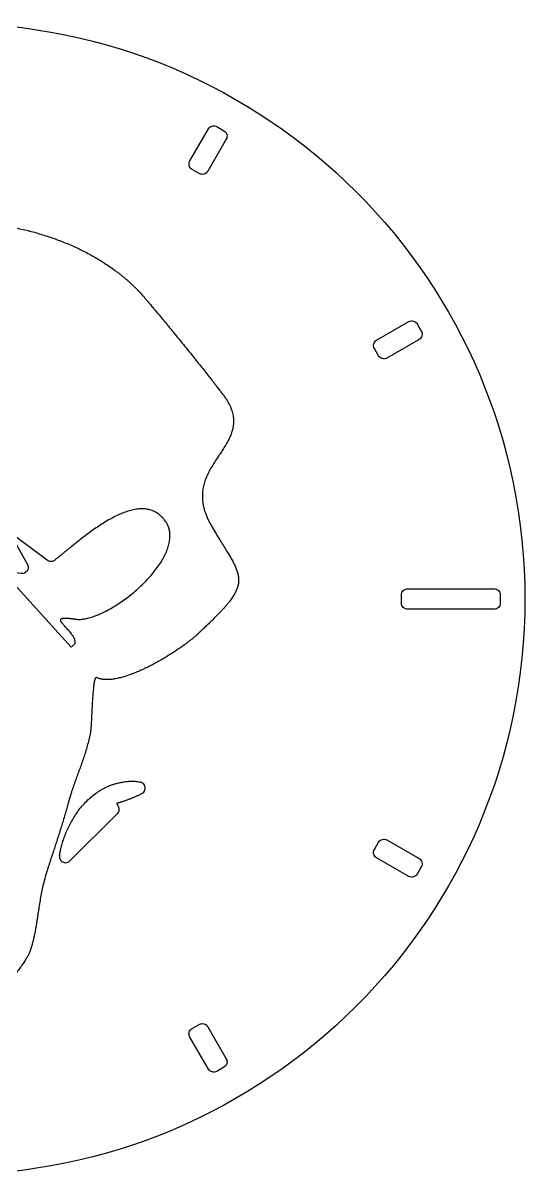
# Model space of a CAD drawing. Header units: millimetres. Extents: x -140 to 140, y -140 to 140.
# Drawn here: x 18.1 to 140, y -140 to 140 of the extents above; entities that cross this region are included whole.
import ezdxf

# ---------------------------------------------------------------- set-up
doc = ezdxf.new("R2010")
doc.units = ezdxf.units.MM

msp = doc.modelspace()

# ---------------------------------------------------------------- linework, layer by layer
for points in [[(66.87, 113.82, -0.414214), (67.42, 111.77), (62.92, 103.97, -0.414214), (60.87, 103.42), (59.13, 104.42, -0.414214), (58.58, 106.47), (63.08, 114.27, -0.414214), (65.13, 114.82)], [(114.82, 65.13, -0.414214), (114.27, 63.08), (106.47, 58.58, -0.414214), (104.42, 59.13), (103.42, 60.87, -0.414214), (103.97, 62.92), (111.77, 67.42, -0.414214), (113.82, 66.87)], [(111.5, -2.5, -0.414214), (110, -1), (110, 1, -0.414214), (111.5, 2.5), (132.5, 2.5, -0.414214), (134, 1), (134, -1, -0.414214), (132.5, -2.5)], [(103.97, -62.92, -0.414214), (103.42, -60.87), (104.42, -59.13, -0.414214), (106.47, -58.58), (114.27, -63.08, -0.414214), (114.82, -65.13), (113.82, -66.87, -0.414214), (111.77, -67.42)], [(60.87, -103.42, -0.414214), (62.92, -103.97), (67.42, -111.77, -0.414214), (66.87, -113.82), (65.13, -114.82, -0.414214), (63.08, -114.27), (58.58, -106.47, -0.414214), (59.13, -104.42)]]:
    msp.add_lwpolyline(points, format="xyb", close=True)
for points in [[(23.95, 9.46), (14.79, 16.25), (19.12, 8.37, -0.616612), (17.6, 6.16), (15.62, 6.43), (14.38, 5.29), (29.75, -11.69), (30.69, -10.84)], [(40.87, -49.67), (41.23, -50.62, -0.296285), (40.89, -52.22), (29.46, -63.65)]]:
    msp.add_lwpolyline(points, format="xyb")
msp.add_circle((0, 0), 140)
for points, knots in [([(-23.14, 87.78), (-22.22, 88.12), (-20.36, 88.78), (-17.49, 89.61), (-14.54, 90.31), (-11.51, 90.88), (-8.41, 91.32), (-5.27, 91.63), (-2.07, 91.81), (1.15, 91.85), (4.39, 91.76), (7.63, 91.53), (10.87, 91.17), (14.1, 90.67), (17.29, 90.03), (20.45, 89.26), (23.55, 88.34), (26.59, 87.29), (29.07, 86.29), (31, 85.43), (32.43, 84.74), (33.83, 84.02), (35.2, 83.26), (36.55, 82.47), (37.87, 81.65), (39.16, 80.78), (40.2, 80.03), (41.02, 79.41), (41.63, 78.94), (42.23, 78.46), (42.82, 77.97), (43.4, 77.47), (43.87, 77.05), (44.25, 76.7), (44.53, 76.44), (44.8, 76.18), (45.08, 75.92), (45.35, 75.65), (45.62, 75.38), (45.84, 75.15), (46.02, 74.97), (46.15, 74.83), (46.28, 74.7), (46.41, 74.56), (46.52, 74.44), (46.6, 74.35), (46.67, 74.28), (46.73, 74.21), (46.8, 74.14), (46.86, 74.07), (46.91, 74.01), (46.96, 73.96), (46.99, 73.93), (47.02, 73.89), (47.05, 73.86), (47.08, 73.83), (47.1, 73.81), (47.12, 73.79), (47.13, 73.77), (47.14, 73.76), (47.15, 73.75), (47.15, 73.74), (47.16, 73.74), (47.17, 73.73), (47.17, 73.73), (47.17, 73.72), (47.17, 73.72), (47.18, 73.72), (47.18, 73.72), (47.18, 73.72), (47.18, 73.72), (47.18, 73.72)], [-7.561622, -7.561622, -7.561622, -7.561622, -7.268916, -6.97054, -6.666881, -6.358397, -6.045606, -5.729066, -5.409366, -5.087115, -4.762931, -4.437429, -4.111219, -3.784889, -3.458999, -3.13407, -2.810576, -2.488927, -2.169462, -2.010617, -1.852403, -1.694836, -1.537923, -1.381665, -1.226051, -1.071064, -0.916677, -0.839695, -0.762847, -0.686127, -0.609529, -0.533044, -0.456664, -0.41851, -0.380378, -0.342268, -0.304178, -0.266106, -0.228052, -0.190013, -0.171, -0.151989, -0.132981, -0.113977, -0.094975, -0.085475, -0.075976, -0.066477, -0.056979, -0.047481, -0.037984, -0.033235, -0.028487, -0.023739, -0.018991, -0.014243, -0.011869, -0.009495, -0.007121, -0.005934, -0.004747, -0.00356, -0.002373, -0.00178, -0.001186, -0.00089, -0.000593, -0.000296, -0.000148, -0.000074, 0, 0, 0, 0]), ([(47.18, 73.72), (47.24, 73.64), (47.39, 73.48), (47.71, 73.1), (48.19, 72.54), (48.85, 71.76), (49.61, 70.86), (50.46, 69.84), (51.73, 68.31), (53.45, 66.21), (55.62, 63.56), (57.48, 61.26), (58.99, 59.4), (60.09, 58.02), (61.17, 56.67), (62.21, 55.37), (63.19, 54.13), (63.97, 53.14), (64.56, 52.39), (64.97, 51.86), (65.36, 51.35), (65.73, 50.88), (66.07, 50.43), (66.38, 50.02), (66.62, 49.69), (66.8, 49.44), (66.93, 49.27), (67.04, 49.11), (67.15, 48.96), (67.25, 48.82), (67.33, 48.71), (67.39, 48.62), (67.43, 48.56), (67.47, 48.51), (67.5, 48.45), (67.53, 48.41), (67.55, 48.37), (67.57, 48.35), (67.59, 48.33), (67.6, 48.31), (67.61, 48.29), (67.61, 48.28), (67.62, 48.27), (67.62, 48.27), (67.62, 48.27), (67.63, 48.26), (67.63, 48.26), (67.63, 48.26), (67.63, 48.26)], [-3.266168, -3.266168, -3.266168, -3.266168, -3.236374, -3.201397, -3.116818, -3.014281, -2.89564, -2.762753, -2.617475, -2.297174, -1.949591, -1.589583, -1.409561, -1.232004, -1.058767, -0.891707, -0.73268, -0.583542, -0.513261, -0.446147, -0.382432, -0.322348, -0.266125, -0.213996, -0.166189, -0.143979, -0.122936, -0.103089, -0.084466, -0.067095, -0.051004, -0.043448, -0.036223, -0.029331, -0.022777, -0.016563, -0.013585, -0.010694, -0.007889, -0.005172, -0.003846, -0.002542, -0.001898, -0.00126, -0.000627, -0.000313, -0.000156, 0, 0, 0, 0]), ([(67.63, 48.26), (67.89, 47.8), (68.27, 47.13), (68.65, 46.19), (68.87, 45.53), (69.03, 44.88), (69.14, 44.25), (69.2, 43.63), (69.21, 43.02), (69.17, 42.43), (69.09, 41.84), (68.97, 41.26), (68.76, 40.5), (68.42, 39.57), (67.9, 38.48), (67.29, 37.4), (66.62, 36.33), (65.92, 35.27), (65.19, 34.19), (64.48, 33.1), (63.79, 31.98), (63.15, 30.84), (62.6, 29.65), (62.21, 28.62), (61.97, 27.78), (61.82, 27.12), (61.71, 26.46), (61.64, 25.78), (61.61, 25.08), (61.63, 24.36), (61.7, 23.62), (61.79, 23), (61.9, 22.49), (61.99, 22.1), (62.1, 21.7), (62.22, 21.3), (62.36, 20.89), (62.51, 20.48), (62.65, 20.13), (62.77, 19.85), (62.86, 19.64), (62.96, 19.42), (63.06, 19.21), (63.15, 19.03), (63.23, 18.88), (63.28, 18.77), (63.34, 18.66), (63.4, 18.55), (63.45, 18.46), (63.49, 18.38), (63.52, 18.33), (63.55, 18.27), (63.58, 18.22), (63.61, 18.16), (63.63, 18.11), (63.66, 18.08), (63.67, 18.05), (63.69, 18.02), (63.7, 18), (63.71, 17.98), (63.72, 17.96), (63.73, 17.95), (63.74, 17.94), (63.74, 17.92), (63.75, 17.91), (63.75, 17.91), (63.76, 17.9), (63.76, 17.89), (63.76, 17.89), (63.76, 17.89), (63.77, 17.88), (63.77, 17.88), (63.77, 17.88), (63.77, 17.88), (63.77, 17.88), (63.77, 17.88), (63.77, 17.88)], [-3.291845, -3.291845, -3.291845, -3.291845, -3.133011, -3.059963, -2.990465, -2.92397, -2.85994, -2.797854, -2.737221, -2.677591, -2.618562, -2.559787, -2.500978, -2.382437, -2.261684, -2.138249, -2.012201, -1.883959, -1.754136, -1.623396, -1.492327, -1.361308, -1.230377, -1.099098, -1.033004, -0.966373, -0.898967, -0.830498, -0.760638, -0.689019, -0.615237, -0.53886, -0.499553, -0.459426, -0.41842, -0.376476, -0.333535, -0.289536, -0.24442, -0.221424, -0.198126, -0.174519, -0.150596, -0.126349, -0.114102, -0.101771, -0.089355, -0.076854, -0.064266, -0.05794, -0.051591, -0.045221, -0.038828, -0.032413, -0.025976, -0.022748, -0.019516, -0.016277, -0.013033, -0.011409, -0.009783, -0.008156, -0.006528, -0.004898, -0.004083, -0.003267, -0.00245, -0.001634, -0.001226, -0.000817, -0.000613, -0.000408, -0.000204, -0.000102, -0.000052, 0, 0, 0, 0]), ([(53.09, 18.25), (52.82, 18.66), (52.42, 19.27), (51.78, 19.96), (51.3, 20.4), (50.79, 20.78), (50.27, 21.11), (49.73, 21.37), (49.17, 21.58), (48.6, 21.74), (47.81, 21.89), (46.78, 21.94), (45.52, 21.83), (44.22, 21.56), (42.9, 21.14), (41.55, 20.6), (40.2, 19.95), (38.83, 19.21), (37.47, 18.38), (36.12, 17.5), (34.79, 16.57), (33.48, 15.61), (32.21, 14.63), (30.97, 13.66), (29.98, 12.86), (29.2, 12.24), (28.65, 11.79), (28.11, 11.35), (27.58, 10.92), (27.08, 10.51), (26.67, 10.18), (26.35, 9.93), (26.12, 9.75), (25.92, 9.6), (25.8, 9.51), (25.76, 9.47)], [0, 0, 0, 0, 0.147896, 0.216287, 0.281707, 0.344749, 0.40601, 0.466065, 0.525462, 0.584699, 0.64422, 0.76546, 0.891519, 1.023638, 1.162265, 1.307251, 1.458015, 1.613668, 1.7731, 1.935043, 2.098113, 2.260843, 2.4217, 2.579109, 2.731459, 2.805227, 2.877118, 2.946925, 3.014441, 3.079463, 3.141784, 3.171869, 3.201202, 3.22976, 3.246228, 3.246228, 3.246228, 3.246228]), ([(30.87, -4.9), (31.03, -4.92), (31.34, -4.96), (31.84, -4.96), (32.37, -4.93), (32.92, -4.86), (33.49, -4.75), (34.09, -4.61), (34.71, -4.43), (35.34, -4.21), (35.99, -3.97), (36.89, -3.59), (38.04, -3.04), (39.44, -2.28), (40.85, -1.42), (42.27, -0.47), (43.67, 0.57), (45.04, 1.68), (46.37, 2.85), (47.64, 4.07), (48.83, 5.33), (49.93, 6.63), (50.92, 7.96), (51.8, 9.29), (52.42, 10.42), (52.83, 11.33), (53.1, 12), (53.32, 12.66), (53.51, 13.32), (53.64, 13.97), (53.71, 14.51), (53.74, 14.94), (53.75, 15.25), (53.75, 15.57), (53.73, 15.88), (53.7, 16.19), (53.67, 16.44), (53.63, 16.64), (53.6, 16.8), (53.57, 16.94), (53.53, 17.09), (53.49, 17.24), (53.44, 17.39), (53.4, 17.51), (53.37, 17.61), (53.34, 17.68), (53.31, 17.75), (53.28, 17.83), (53.26, 17.9), (53.23, 17.96), (53.21, 18), (53.19, 18.04), (53.18, 18.08), (53.16, 18.11), (53.15, 18.13), (53.14, 18.15), (53.14, 18.16), (53.13, 18.18), (53.12, 18.2), (53.11, 18.21), (53.11, 18.22), (53.11, 18.22), (53.1, 18.23), (53.1, 18.23), (53.1, 18.24), (53.1, 18.24), (53.1, 18.25), (53.09, 18.25), (53.09, 18.25), (53.09, 18.25), (53.09, 18.25), (53.09, 18.25), (53.09, 18.25), (53.09, 18.25), (53.09, 18.25)], [0, 0, 0, 0, 0.046925, 0.096574, 0.149103, 0.204587, 0.263039, 0.324425, 0.388672, 0.455681, 0.52533, 0.597481, 0.748656, 0.907904, 1.073798, 1.244853, 1.419552, 1.596372, 1.773798, 1.950348, 2.124593, 2.29518, 2.460873, 2.620596, 2.773502, 2.847241, 2.919116, 2.989136, 3.05735, 3.123851, 3.188789, 3.220741, 3.252386, 3.283761, 3.314906, 3.345867, 3.376695, 3.392076, 3.407445, 3.422809, 3.438175, 3.453552, 3.468948, 3.484371, 3.492095, 3.49983, 3.507575, 3.515333, 3.523104, 3.53089, 3.534789, 3.538692, 3.542599, 3.54651, 3.548468, 3.550426, 3.552386, 3.554347, 3.556309, 3.557291, 3.558272, 3.559255, 3.559746, 3.560237, 3.560728, 3.56122, 3.561466, 3.561711, 3.561834, 3.561957, 3.56208, 3.562139, 3.562164, 3.562203, 3.562203, 3.562203, 3.562203]), ([(63.77, 17.88), (64.08, 17.34), (64.69, 16.29), (65.6, 14.8), (66.44, 13.43), (67.22, 12.17), (67.93, 11.01), (68.57, 9.94), (69.12, 8.94), (69.59, 7.99), (69.96, 7.1), (70.23, 6.24), (70.37, 5.53), (70.43, 4.98), (70.44, 4.57), (70.42, 4.16), (70.37, 3.74), (70.29, 3.33), (70.14, 2.76), (69.87, 2.03), (69.4, 1.13), (68.92, 0.36), (68.46, -0.28), (68.07, -0.79), (67.64, -1.31), (67.18, -1.86), (66.67, -2.43), (66.12, -3.02), (65.54, -3.64), (64.91, -4.28), (64.36, -4.84), (63.89, -5.29), (63.53, -5.64), (63.16, -6), (62.77, -6.37), (62.38, -6.75), (62.04, -7.07), (61.77, -7.33), (61.56, -7.53), (61.34, -7.73), (61.16, -7.89), (61.02, -8.03), (60.91, -8.13), (60.8, -8.23), (60.69, -8.34), (60.59, -8.43), (60.52, -8.49), (60.46, -8.55), (60.41, -8.59), (60.38, -8.63), (60.35, -8.65), (60.32, -8.68), (60.3, -8.7), (60.28, -8.72), (60.26, -8.73), (60.25, -8.74), (60.25, -8.74), (60.24, -8.75), (60.24, -8.75), (60.23, -8.76), (60.23, -8.76), (60.23, -8.76)], [-3.217698, -3.217698, -3.217698, -3.217698, -3.029426, -2.855386, -2.694815, -2.546974, -2.411128, -2.28652, -2.172325, -2.06759, -1.971154, -1.881546, -1.796894, -1.755691, -1.714815, -1.673912, -1.632613, -1.590542, -1.547324, -1.456039, -1.355972, -1.244698, -1.184179, -1.120091, -1.052208, -0.980318, -0.90422, -0.823721, -0.738635, -0.648782, -0.553987, -0.504683, -0.454079, -0.402155, -0.34889, -0.294264, -0.238256, -0.209727, -0.180845, -0.151608, -0.122013, -0.10708, -0.092057, -0.076943, -0.061737, -0.046441, -0.038758, -0.031053, -0.023324, -0.019451, -0.015572, -0.011688, -0.007798, -0.00585, -0.003901, -0.002927, -0.001951, -0.000976, -0.000488, -0.000244, 0, 0, 0, 0]), ([(23.95, 9.46), (24.11, 9.34), (24.29, 9.26), (24.67, 9.16), (24.86, 9.15), (25.18, 9.2), (25.31, 9.23), (25.55, 9.33), (25.66, 9.4), (25.76, 9.47)], [0, 0, 0, 0, 0.0585967, 0.0585967, 0.1171933, 0.1171933, 0.1558818, 0.1558818, 0.1945703, 0.1945703, 0.1945703, 0.1945703]), ([(30.69, -10.84), (30.7, -10.78), (30.72, -10.65), (30.72, -10.39), (30.67, -10.06), (30.54, -9.65), (30.37, -9.32), (30.2, -9.02), (30.02, -8.75), (29.77, -8.41), (29.48, -8.05), (29.15, -7.66), (28.8, -7.28), (28.47, -6.92), (28.15, -6.57), (27.91, -6.29), (27.73, -6.07), (27.61, -5.92), (27.5, -5.78), (27.42, -5.65), (27.35, -5.54), (27.31, -5.46), (27.27, -5.37), (27.23, -5.27), (27.21, -5.17), (27.22, -5.07), (27.24, -4.97), (27.3, -4.89), (27.38, -4.82), (27.49, -4.76), (27.62, -4.71), (27.79, -4.68), (27.98, -4.65), (28.22, -4.64), (28.48, -4.63), (28.72, -4.64), (28.94, -4.66), (29.11, -4.67), (29.3, -4.69), (29.49, -4.71), (29.69, -4.73), (29.87, -4.75), (30.02, -4.77), (30.13, -4.78), (30.25, -4.8), (30.35, -4.82), (30.43, -4.83), (30.49, -4.84), (30.55, -4.85), (30.6, -4.85), (30.64, -4.86), (30.68, -4.87), (30.71, -4.87), (30.74, -4.88), (30.77, -4.88), (30.79, -4.88), (30.8, -4.89), (30.82, -4.89), (30.83, -4.89), (30.84, -4.89), (30.85, -4.89), (30.85, -4.89), (30.86, -4.89), (30.86, -4.89), (30.86, -4.9), (30.87, -4.9), (30.87, -4.9), (30.87, -4.9), (30.87, -4.9), (30.87, -4.9)], [0, 0, 0, 0, 0.019224, 0.038551, 0.078327, 0.120541, 0.165557, 0.189082, 0.225473, 0.26296, 0.314088, 0.365735, 0.416962, 0.466785, 0.514197, 0.558202, 0.578627, 0.597849, 0.615766, 0.632293, 0.643736, 0.654348, 0.66096, 0.673104, 0.683931, 0.693728, 0.702993, 0.712427, 0.722811, 0.734848, 0.749087, 0.765947, 0.785751, 0.808768, 0.835227, 0.865334, 0.881816, 0.899281, 0.91775, 0.937245, 0.957789, 0.979401, 0.990614, 1.002103, 1.013869, 1.025915, 1.032044, 1.038244, 1.044515, 1.050858, 1.054056, 1.057272, 1.060507, 1.063759, 1.06703, 1.068672, 1.070319, 1.07197, 1.072797, 1.073626, 1.074455, 1.075286, 1.075702, 1.076118, 1.076326, 1.076534, 1.076743, 1.076847, 1.076951, 1.076951, 1.076951, 1.076951]), ([(60.23, -8.76), (60.03, -8.94), (59.61, -9.32), (59.05, -9.78), (58.48, -10.23), (57.94, -10.65), (57.21, -11.19), (56.35, -11.8), (55.35, -12.48), (54.31, -13.17), (53.21, -13.86), (52.08, -14.54), (50.91, -15.21), (49.72, -15.86), (48.52, -16.48), (47.31, -17.06), (46.11, -17.6), (44.91, -18.1), (43.73, -18.53), (42.58, -18.9), (41.64, -19.16), (40.9, -19.32), (40.37, -19.42), (39.85, -19.5), (39.34, -19.56), (38.85, -19.59), (38.44, -19.6), (38.13, -19.59), (37.9, -19.58), (37.68, -19.56), (37.46, -19.54), (37.25, -19.51), (37.04, -19.47), (36.87, -19.43), (36.73, -19.4), (36.63, -19.37), (36.53, -19.34), (36.44, -19.31), (36.36, -19.28), (36.29, -19.26), (36.25, -19.24), (36.2, -19.22), (36.16, -19.21), (36.11, -19.19), (36.07, -19.17), (36.04, -19.16), (36.02, -19.15), (36, -19.14), (35.97, -19.13), (35.96, -19.12), (35.94, -19.11), (35.93, -19.11), (35.92, -19.1), (35.91, -19.1), (35.91, -19.1), (35.9, -19.09), (35.9, -19.09), (35.89, -19.09), (35.89, -19.09), (35.89, -19.09), (35.89, -19.09), (35.89, -19.09), (35.89, -19.09), (35.89, -19.09), (35.89, -19.09), (35.89, -19.09)], [-2.732319, -2.732319, -2.732319, -2.732319, -2.652142, -2.561834, -2.513192, -2.436231, -2.354853, -2.24023, -2.119559, -1.993872, -1.864196, -1.731553, -1.596958, -1.461415, -1.325913, -1.191425, -1.058897, -0.929244, -0.803341, -0.682001, -0.565963, -0.510126, -0.455838, -0.403151, -0.352104, -0.30272, -0.255001, -0.231758, -0.20892, -0.186481, -0.16443, -0.142756, -0.121444, -0.100478, -0.090117, -0.079835, -0.069628, -0.059494, -0.049429, -0.044421, -0.039428, -0.034452, -0.02949, -0.024542, -0.019608, -0.017146, -0.014687, -0.012232, -0.00978, -0.00733, -0.006107, -0.004884, -0.003662, -0.003051, -0.002441, -0.00183, -0.00122, -0.000915, -0.00061, -0.000457, -0.000305, -0.000152, -0.000077, -0.000041, 0, 0, 0, 0]), ([(35.89, -19.09), (35.88, -19.08), (35.86, -19.07), (35.82, -19.07), (35.79, -19.07), (35.76, -19.09), (35.74, -19.11), (35.71, -19.13), (35.68, -19.17), (35.64, -19.22), (35.6, -19.31), (35.55, -19.44), (35.5, -19.59), (35.46, -19.73), (35.42, -19.93), (35.36, -20.23), (35.28, -20.68), (35.21, -21.24), (35.14, -21.86), (35.07, -22.53), (35.02, -23.23), (34.96, -23.97), (34.91, -24.73), (34.87, -25.5), (34.82, -26.27), (34.78, -27.03), (34.74, -27.78), (34.71, -28.49), (34.67, -29.17), (34.65, -29.71), (34.63, -30.12), (34.61, -30.4), (34.59, -30.67), (34.58, -30.91), (34.56, -31.14), (34.55, -31.32), (34.54, -31.45), (34.53, -31.54), (34.52, -31.63), (34.51, -31.71), (34.51, -31.77), (34.5, -31.82), (34.5, -31.85), (34.49, -31.88), (34.49, -31.91), (34.49, -31.93), (34.49, -31.94), (34.48, -31.95), (34.48, -31.95), (34.48, -31.96), (34.48, -31.96), (34.48, -31.97), (34.48, -31.97), (34.48, -31.97)], [-1.313482, -1.313482, -1.313482, -1.313482, -1.310224, -1.307198, -1.304212, -1.301081, -1.297649, -1.293808, -1.289488, -1.284645, -1.273309, -1.259714, -1.243876, -1.225854, -1.216048, -1.1836, -1.133738, -1.077138, -1.014712, -0.947394, -0.876126, -0.80186, -0.725551, -0.648156, -0.570635, -0.493948, -0.419058, -0.346927, -0.278518, -0.214792, -0.184987, -0.156713, -0.130091, -0.105241, -0.082282, -0.061334, -0.051651, -0.042515, -0.03394, -0.025942, -0.018535, -0.015058, -0.011733, -0.008564, -0.00555, -0.004103, -0.002695, -0.002006, -0.001328, -0.000659, -0.000328, -0.000164, 0, 0, 0, 0]), ([(34.48, -31.97), (34.39, -32.48), (34.21, -33.49), (33.86, -34.99), (33.46, -36.45), (33.01, -37.89), (32.53, -39.32), (32.03, -40.73), (31.6, -41.91), (31.25, -42.85), (30.99, -43.56), (30.73, -44.28), (30.48, -44.99), (30.23, -45.72), (30.02, -46.32), (29.86, -46.81), (29.74, -47.18), (29.63, -47.55), (29.53, -47.86), (29.45, -48.11), (29.4, -48.29), (29.34, -48.48), (29.29, -48.67), (29.24, -48.83), (29.21, -48.95), (29.18, -49.05), (29.16, -49.13), (29.14, -49.19), (29.13, -49.24), (29.11, -49.29), (29.1, -49.33), (29.1, -49.36), (29.09, -49.38), (29.09, -49.39), (29.08, -49.4), (29.08, -49.41), (29.08, -49.42), (29.08, -49.43), (29.08, -49.43), (29.08, -49.43)], [-1.830149, -1.830149, -1.830149, -1.830149, -1.674575, -1.521323, -1.369662, -1.218985, -1.068792, -0.918667, -0.768252, -0.692834, -0.617222, -0.541375, -0.465252, -0.38881, -0.312, -0.273442, -0.234772, -0.195984, -0.157071, -0.137565, -0.118024, -0.098448, -0.078836, -0.059186, -0.049346, -0.039497, -0.029638, -0.024705, -0.019769, -0.014831, -0.00989, -0.007418, -0.004946, -0.00371, -0.002473, -0.001237, -0.000618, -0.000309, 0, 0, 0, 0]), ([(26.92, -62.37), (26.92, -62.36), (26.95, -62.17), (27.04, -61.62), (27.24, -60.68), (27.55, -59.5), (27.95, -58.26), (28.43, -56.99), (29, -55.68), (29.66, -54.37), (30.41, -53.07), (31.25, -51.8), (32.19, -50.56), (33.23, -49.39), (34.37, -48.29), (35.4, -47.46), (36.28, -46.85), (36.96, -46.42), (37.67, -46.03), (38.41, -45.67), (39.18, -45.34), (39.84, -45.1), (40.38, -44.93), (40.79, -44.81), (41.21, -44.71), (41.64, -44.61), (42.08, -44.53), (42.52, -44.45), (42.89, -44.4), (43.19, -44.37), (43.42, -44.34), (43.65, -44.32), (43.89, -44.31), (44.08, -44.3), (44.24, -44.29), (44.36, -44.28), (44.48, -44.28), (44.59, -44.28), (44.71, -44.27), (44.81, -44.27), (44.89, -44.27), (44.95, -44.27), (45.02, -44.27), (45.07, -44.27), (45.11, -44.27), (45.14, -44.27), (45.17, -44.27), (45.2, -44.27), (45.22, -44.27), (45.24, -44.27), (45.26, -44.27), (45.27, -44.27), (45.28, -44.27), (45.29, -44.27), (45.3, -44.27), (45.3, -44.27), (45.31, -44.27), (45.31, -44.27), (45.31, -44.27), (45.32, -44.27), (45.32, -44.27), (45.32, -44.27), (45.32, -44.27), (45.32, -44.27), (45.32, -44.27)], [-2.814726, -2.814726, -2.814726, -2.814726, -2.811674, -2.75897, -2.645866, -2.523562, -2.393332, -2.256405, -2.113949, -1.967047, -1.81667, -1.663655, -1.508668, -1.352169, -1.194367, -1.035178, -0.954922, -0.874129, -0.792688, -0.710462, -0.627288, -0.54298, -0.500332, -0.45732, -0.413913, -0.370081, -0.325792, -0.281011, -0.235704, -0.212842, -0.189835, -0.166679, -0.143368, -0.119898, -0.108103, -0.096265, -0.084386, -0.072464, -0.060498, -0.048489, -0.042468, -0.036435, -0.030391, -0.024336, -0.021304, -0.018269, -0.015232, -0.012191, -0.009148, -0.007625, -0.006101, -0.004577, -0.003815, -0.003052, -0.002289, -0.001526, -0.001145, -0.000763, -0.000573, -0.000382, -0.000191, -0.000095, -0.000049, 0, 0, 0, 0]), ([(45.32, -44.27), (45.51, -44.31), (45.89, -44.38), (46.29, -44.46), (46.49, -44.5), (46.51, -44.5)], [-0.5088638, -0.5088638, -0.5088638, -0.5088638, -0.4496006, -0.3938595, -0.3876387, -0.3876387, -0.3876387, -0.3876387]), ([(46.94, -47.29), (47.11, -47.2), (47.27, -47.07), (47.51, -46.77), (47.6, -46.59), (47.72, -46.22), (47.73, -46.02), (47.7, -45.63), (47.64, -45.44), (47.46, -45.1), (47.33, -44.95), (47.08, -44.74), (46.98, -44.67), (46.75, -44.57), (46.63, -44.53), (46.51, -44.5)], [0, 0, 0, 0, 0.0585967, 0.0585967, 0.1171933, 0.1171933, 0.17579, 0.17579, 0.2343867, 0.2343867, 0.2929834, 0.2929834, 0.330591, 0.330591, 0.3681986, 0.3681986, 0.3681986, 0.3681986]), ([(46.94, -47.29), (46.82, -47.36), (46.48, -47.54), (45.94, -47.81), (45.31, -48.1), (44.67, -48.37), (44.14, -48.58), (43.71, -48.75), (43.39, -48.86), (43.07, -48.98), (42.75, -49.09), (42.43, -49.19), (42.16, -49.28), (41.95, -49.35), (41.8, -49.39), (41.64, -49.44), (41.48, -49.49), (41.35, -49.53), (41.25, -49.56), (41.17, -49.58), (41.11, -49.6), (41.06, -49.61), (41.02, -49.62), (40.98, -49.64), (40.95, -49.64), (40.93, -49.65), (40.91, -49.66), (40.9, -49.66), (40.89, -49.66), (40.88, -49.66), (40.87, -49.67), (40.87, -49.67), (40.87, -49.67), (40.87, -49.67)], [-0.6535657, -0.6535657, -0.6535657, -0.6535657, -0.6102493, -0.5409019, -0.4714095, -0.4019795, -0.3328347, -0.298442, -0.26421, -0.23017, -0.1963537, -0.1627935, -0.1295223, -0.1130055, -0.0965734, -0.0802303, -0.0639805, -0.0478282, -0.03979, -0.0317778, -0.0237922, -0.0198095, -0.0158336, -0.0118647, -0.0079027, -0.0059244, -0.0039478, -0.0029602, -0.001973, -0.0009862, -0.000493, -0.0002465, 0, 0, 0, 0]), ([(29.08, -49.43), (28.8, -50.42), (28.25, -52.39), (27.52, -54.82), (26.92, -56.73), (26.46, -58.15), (26.01, -59.56), (25.55, -60.98), (25.16, -62.16), (24.85, -63.12), (24.61, -63.83), (24.42, -64.44), (24.26, -64.92), (24.14, -65.28), (24.03, -65.65), (23.93, -65.96), (23.85, -66.2), (23.8, -66.35), (23.76, -66.48), (23.73, -66.57), (23.71, -66.65), (23.69, -66.7), (23.68, -66.73), (23.68, -66.75), (23.67, -66.75)], [-1.815065, -1.815065, -1.815065, -1.815065, -1.50519, -1.202991, -1.053645, -0.904879, -0.756253, -0.607332, -0.45768, -0.382445, -0.306864, -0.230884, -0.192727, -0.154449, -0.116045, -0.077506, -0.058185, -0.038827, -0.029134, -0.019432, -0.009721, -0.004862, -0.002431, 0, 0, 0, 0]), ([(26.92, -62.37), (26.89, -62.56), (26.9, -62.76), (26.99, -63.14), (27.07, -63.32), (27.3, -63.63), (27.45, -63.77), (27.78, -63.97), (27.96, -64.04), (28.35, -64.1), (28.55, -64.1), (28.87, -64.02), (29, -63.97), (29.25, -63.84), (29.36, -63.75), (29.46, -63.65)], [0, 0, 0, 0, 0.0585967, 0.0585967, 0.1171933, 0.1171933, 0.17579, 0.17579, 0.2343867, 0.2343867, 0.2929834, 0.2929834, 0.3349546, 0.3349546, 0.3769259, 0.3769259, 0.3769259, 0.3769259]), ([(23.67, -66.75), (23.51, -67.3), (23.19, -68.38), (22.8, -70.02), (22.46, -71.65), (22.18, -73.29), (21.92, -74.91), (21.72, -76.26), (21.56, -77.32), (21.44, -78.12), (21.32, -78.9), (21.19, -79.68), (21.05, -80.46), (20.91, -81.22), (20.78, -81.86), (20.66, -82.36), (20.58, -82.73), (20.49, -83.1), (20.39, -83.47), (20.3, -83.83), (20.21, -84.13), (20.14, -84.37), (20.09, -84.55), (20.03, -84.73), (19.98, -84.88), (19.94, -85), (19.92, -85.09), (19.89, -85.17), (19.86, -85.26), (19.83, -85.34), (19.81, -85.39), (19.8, -85.44), (19.78, -85.48), (19.77, -85.5), (19.76, -85.53), (19.76, -85.55), (19.75, -85.57), (19.75, -85.58), (19.74, -85.59), (19.74, -85.6), (19.74, -85.6), (19.74, -85.61), (19.73, -85.61), (19.73, -85.61), (19.73, -85.61), (19.73, -85.61)], [-1.929289, -1.929289, -1.929289, -1.929289, -1.759575, -1.59121, -1.424062, -1.258157, -1.093651, -0.930776, -0.850035, -0.769806, -0.690121, -0.61101, -0.532498, -0.454604, -0.377338, -0.338941, -0.3007, -0.262615, -0.224681, -0.186895, -0.149254, -0.130485, -0.111751, -0.093049, -0.07438, -0.065056, -0.055741, -0.046433, -0.037132, -0.027839, -0.023195, -0.018552, -0.013912, -0.011592, -0.009273, -0.006954, -0.004635, -0.003476, -0.002317, -0.001738, -0.001159, -0.000579, -0.00029, -0.000145, 0, 0, 0, 0]), ([(19.73, -85.61), (19.69, -85.72), (19.61, -85.94), (19.45, -86.29), (19.27, -86.65), (19.05, -87.04), (18.81, -87.46), (18.45, -88.05), (17.93, -88.83), (17.23, -89.8), (16.44, -90.81), (15.58, -91.86), (14.65, -92.92), (13.67, -93.99), (12.45, -95.23), (11.37, -96.26), (10.24, -97.25), (9.29, -98.05), (8.14, -98.94), (6.97, -99.75), (5.8, -100.48), (4.64, -101.11), (3.67, -101.54), (2.91, -101.82), (2.35, -101.99), (1.8, -102.13), (1.26, -102.23), (0.72, -102.29), (0.29, -102.3), (-0.05, -102.3), (-0.31, -102.28), (-0.56, -102.25), (-0.8, -102.21), (-1.04, -102.16), (-1.28, -102.1), (-1.48, -102.03), (-1.63, -101.98), (-1.74, -101.93), (-1.86, -101.88), (-1.97, -101.83), (-2.06, -101.79), (-2.14, -101.75), (-2.19, -101.72), (-2.24, -101.69), (-2.3, -101.66), (-2.35, -101.63), (-2.4, -101.6), (-2.43, -101.58), (-2.46, -101.56), (-2.49, -101.55), (-2.51, -101.53), (-2.53, -101.52), (-2.54, -101.51), (-2.55, -101.5), (-2.57, -101.49), (-2.58, -101.49), (-2.59, -101.48), (-2.59, -101.48), (-2.6, -101.47), (-2.6, -101.47), (-2.61, -101.47), (-2.61, -101.46), (-2.61, -101.46), (-2.61, -101.46), (-2.62, -101.46), (-2.62, -101.46), (-2.62, -101.46), (-2.62, -101.46), (-2.62, -101.46), (-2.62, -101.46), (-2.62, -101.46), (-2.62, -101.46)], [-2.956006, -2.956006, -2.956006, -2.956006, -2.921923, -2.884228, -2.843041, -2.798501, -2.750761, -2.699984, -2.590002, -2.469943, -2.341238, -2.205334, -2.063684, -1.917733, -1.768914, -1.543401, -1.468301, -1.319222, -1.172697, -1.029933, -0.892033, -0.759946, -0.634409, -0.574228, -0.515811, -0.45914, -0.404158, -0.350763, -0.298797, -0.273279, -0.248031, -0.223015, -0.19819, -0.173509, -0.14892, -0.12437, -0.11209, -0.099797, -0.087483, -0.075141, -0.062761, -0.056554, -0.050335, -0.044102, -0.037855, -0.031591, -0.025311, -0.022165, -0.019013, -0.015857, -0.012696, -0.011114, -0.00953, -0.007945, -0.006359, -0.004771, -0.003977, -0.003182, -0.002387, -0.001989, -0.001592, -0.001194, -0.000796, -0.000597, -0.000398, -0.000298, -0.000199, -0.000099, -0.00005, -0.000025, 0, 0, 0, 0])]:
    msp.add_open_spline(points, degree=3, knots=knots)

doc.saveas('drawing.dxf')
